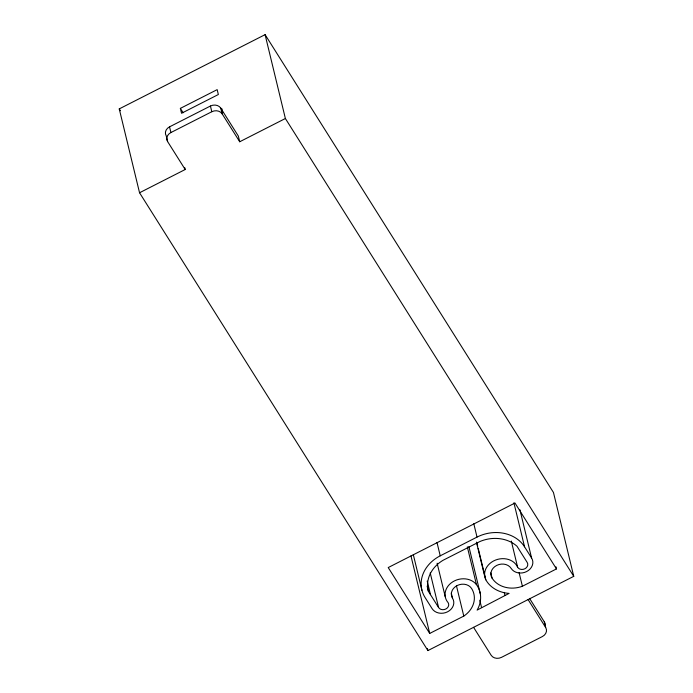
<?xml version="1.0" encoding="UTF-8"?>
<svg xmlns="http://www.w3.org/2000/svg" width="693" height="693" viewBox="0 0 693 693"><rect width="100%" height="100%" fill="white"/><g stroke="black" fill="none" stroke-linecap="round" stroke-linejoin="round"><path stroke-width="1.04" d="M478.213 548.336L485.819 579.79A31.272 26.291 -13.6 0 0 509.095 593.399L477.113 610.1A31.272 26.291 -13.6 0 0 476.438 584.58L467.316 546.846M119.248 108.896L265.09 34.65L553.456 492.472L573.752 576.333L427.91 650.58L139.544 192.758L119.248 108.896L120.409 110.724M180.362 108.377L217.16 89.64L218.347 94.525L181.54 113.262L180.362 108.377L183.125 112.76M139.544 192.758L185.204 169.508L167.619 141.597L166.242 135.897A7.736 6.497 -13.6 0 1 169.534 126.845L210.429 106.029A7.736 6.497 -13.6 0 1 220.755 108.143L238.34 136.053L239.717 141.753L285.377 118.512L265.09 34.65M167.619 141.597A7.736 6.497 -13.6 0 1 170.92 132.545L211.807 111.729A7.736 6.497 -13.6 0 1 222.141 113.843L239.717 141.753M556.47 568.91L514.977 503.023L388.219 567.558L429.712 633.437L463.79 616.094A24.965 20.981 -13.6 0 0 471.612 588.513A10.828 9.096 -13.6 0 0 457.155 585.55A10.828 9.096 -13.6 0 0 452.529 598.224A11.599 9.745 -13.6 0 1 447.583 611.806A11.599 9.745 -13.6 0 1 432.085 608.636L425.052 597.47A35.568 29.894 -13.6 0 1 440.228 555.821L477.027 537.092A35.568 29.894 -13.6 0 1 524.558 546.812L531.583 557.978A11.599 9.745 -13.6 0 1 526.637 571.56A11.599 9.745 -13.6 0 1 511.139 568.39A10.828 9.096 -13.6 0 0 496.682 565.427A10.828 9.096 -13.6 0 0 492.056 578.101A24.965 20.981 -13.6 0 0 522.392 586.252L556.47 568.91L555.959 566.813M285.377 118.512L573.752 576.333M529.547 598.38L544.291 621.794A7.736 6.497 -13.6 0 1 545.14 625.051M528.092 599.575L545.668 627.494A7.736 6.497 -13.6 0 1 542.376 636.546L501.481 657.362A7.736 6.497 -13.6 0 1 491.155 655.249L473.57 627.33M427.131 586.096L428.395 591.337L438.591 607.536A5.414 4.548 -13.6 0 0 445.824 609.008A5.414 4.548 -13.6 0 0 448.137 602.676A17.169 14.432 -13.6 0 1 452.616 581.921A17.169 14.432 -13.6 0 1 476.438 584.58M519.923 509.762L531.583 557.978M544.291 621.794L545.668 627.494M513.903 502.789L524.558 546.812M519.1 572.626L522.392 586.252M511.313 541.077L517.645 567.29A5.414 4.548 -13.6 0 0 524.878 568.771A5.414 4.548 -13.6 0 0 527.191 562.43L516.987 546.24A32.909 27.659 -13.6 0 0 479.842 541.554L443.044 560.29A32.909 27.659 -13.6 0 0 428.395 591.337M504.218 592.402L504.98 595.556M490.791 572.86L492.056 578.101M473.787 523.683L477.027 537.092M476.949 543.095L477.702 546.24M476.412 542.082L484.788 576.68M468.884 546.534L480.292 593.71M479.79 600.216L481.566 607.562M456.436 585.689L463.79 616.094M451.264 592.983L452.529 598.224M436.98 542.411L440.228 555.821M437.136 563.236L445.252 596.786M430.223 572.938L438.591 607.536M427.209 581.063L430.509 594.689M413.314 554.634L421.933 590.271M410.949 555.864L429.712 633.437M427.399 648.483L427.91 650.58M221.691 108.368L222.635 112.275M220.755 108.143L222.141 113.843M210.429 106.029L211.807 111.729M184.745 167.611L185.204 169.508M169.534 126.845L170.92 132.545M485.819 579.79A17.169 14.432 -13.6 0 1 495.556 560.057A17.169 14.432 -13.6 0 1 517.645 567.29"/></g></svg>
